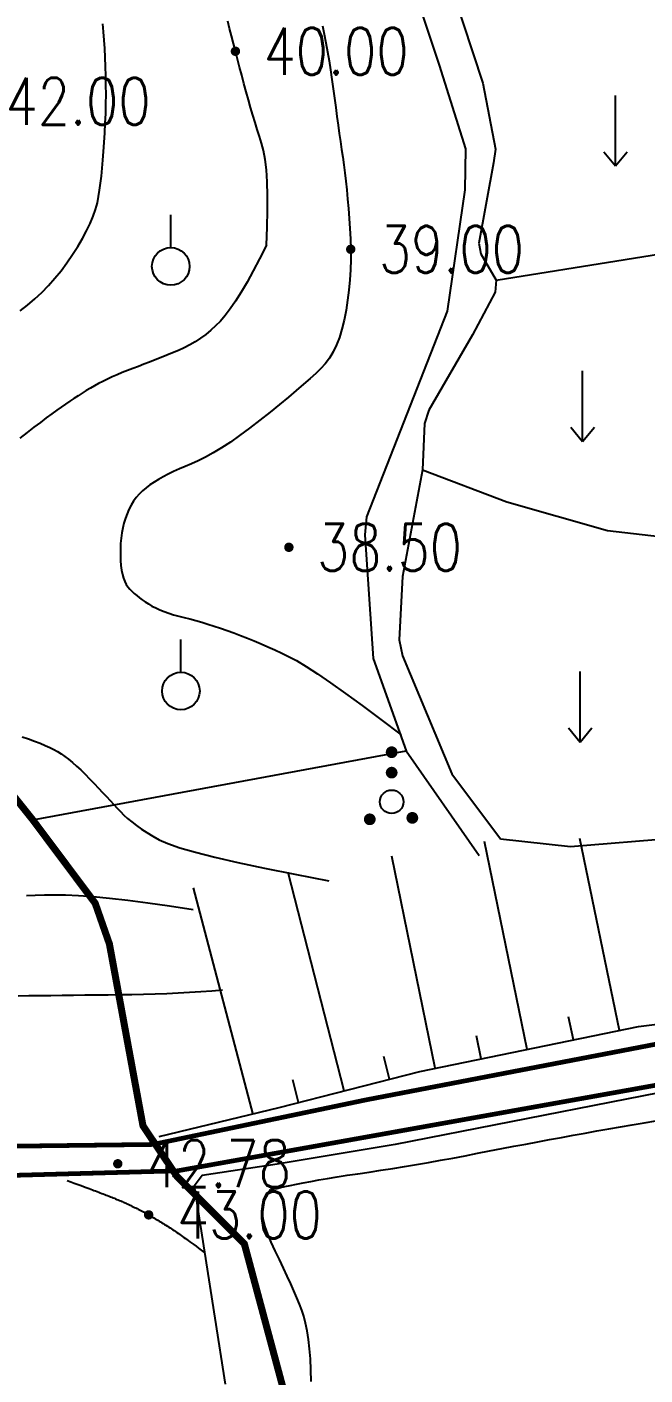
# Model space of a CAD drawing. Extents: x 39624947 to 39626627, y 3418539 to 3418836.
# Drawn here: x 39625611.8 to 39625638.2, y 3418723.9 to 3418781.3 of the extents above; entities that cross this region are included whole.
import ezdxf
from ezdxf.enums import TextEntityAlignment as Align

# ---------------------------------------------------------------- set-up
doc = ezdxf.new("R2010")
doc.units = 0
doc.linetypes.add('X3', pattern=[5, 4, -1])
doc.layers.get('0').update_dxf_attribs({"linetype": 'CONTINUOUS'})
for name, color, linetype in [('DLSS', 4, 'CONTINUOUS'), ('GCD', 7, 'CONTINUOUS'), ('PUB_WALL', 9, 'CONTINUOUS')]:
    doc.layers.add(name, color=color, linetype=linetype)
doc.styles.add('HZ', font='rs.shx', dxfattribs={"width": 0.8, "bigfont": 'hztxt.shx'})

# ---------------------------------------------------------------- blocks, each defined once
blk = doc.blocks.new('GC125')
blk.add_line((0, 0.8), (0, 2.2))
blk.add_circle((0, 0), 0.8)
blk = doc.blocks.new('GC160')
at = {"const_width": 0.25}
for points in [[(1.584, 3.353, 1), (1.834, 3.353, 1)], [(1.584, 2.484, 1), (1.834, 2.484, 1)], [(0.652, 0.496, 1), (0.902, 0.496, 1)], [(2.464, 0.558, 1), (2.714, 0.558, 1)]]:
    blk.add_lwpolyline(points, format="xyb", close=True, dxfattribs=at)
blk.add_circle((1.709, 1.242), 0.5)
blk = doc.blocks.new('GC200')
at = {"linetype": 'Continuous', "const_width": 0.2, "flags": 128}
blk.add_lwpolyline([(-0.1, 0, 1), (0.1, 0, 1)], format="xyb", close=True, dxfattribs=at)
blk = doc.blocks.new('GC120')
for p, q in [((0, 0), (0, 3)), ((-0.5, 0.6), (0, 0)), ((0, 0), (0.5, 0.6))]:
    blk.add_line(p, q)
blk = doc.blocks.new('111133333777777')
at = {"layer": 'PUB_WALL', "color": 252, "ltscale": 0.01}
for p, q in [((39623413.371, 3418730.806, 51.487), (39623411.69, 3418738.988, 51.487)), ((39623409.452, 3418730.001, 51.487), (39623407.633, 3418738.858, 51.487)), ((39623405.534, 3418729.196, 51.487), (39623403.678, 3418738.229, 51.487)), ((39623401.653, 3418728.233, 51.487), (39623399.267, 3418737.528, 51.487)), ((39623397.78, 3418727.232, 51.487), (39623395.235, 3418736.886, 51.487)), ((39623411.412, 3418730.404, 51.487), (39623411.21, 3418731.383, 51.487)), ((39623407.493, 3418729.598, 51.487), (39623407.292, 3418730.578, 51.487)), ((39623403.59, 3418728.73, 51.487), (39623403.341, 3418729.699, 51.487)), ((39623399.715, 3418727.736, 51.487), (39623399.467, 3418728.705, 51.487))]:
    blk.add_line(p, q, dxfattribs=at)
for points, elevation in [([(39623408.304, 3418738.965), (39623411.295, 3418738.646), (39623415.793, 3418739.016), (39623422.955, 3418740.157), (39623436.26, 3418741.478), (39623436.587, 3418741.685), (39623436.719, 3418742.844), (39623436.939, 3418743.09), (39623440.175, 3418744.237), (39623441.114, 3418745.813), (39623441.103, 3418748.602), (39623440.351, 3418751.206), (39623440.378, 3418751.828), (39623440.648, 3418753.025), (39623441.652, 3418755.444), (39623441.563, 3418756.305), (39623441.393, 3418758.047), (39623440.001, 3418762.107), (39623439.109, 3418765.688), (39623439.754, 3418769.029), (39623441.161, 3418775.932)], 51.487), ([(39623387.777, 3418732.287), (39623388.232, 3418732.289), (39623388.697, 3418732.293), (39623389.169, 3418732.299), (39623389.646, 3418732.305), (39623390.128, 3418732.311), (39623390.614, 3418732.317), (39623391.105, 3418732.323), (39623391.601, 3418732.329), (39623392.102, 3418732.335), (39623392.608, 3418732.341), (39623393.112, 3418732.349), (39623393.611, 3418732.363), (39623394.104, 3418732.381), (39623394.591, 3418732.403), (39623395.072, 3418732.431), (39623395.546, 3418732.463), (39623396.015, 3418732.5), (39623396.478, 3418732.541)], 42), ([(39623395.229, 3418735.95), (39623394.223, 3418736.1), (39623393.294, 3418736.23), (39623392.441, 3418736.339), (39623391.664, 3418736.427), (39623390.963, 3418736.494), (39623390.338, 3418736.541), (39623389.79, 3418736.567), (39623389.318, 3418736.572), (39623388.896, 3418736.565), (39623388.5, 3418736.556), (39623388.128, 3418736.544)], 41), ([(39623387.862, 3418761.452), (39623388.179, 3418761.702), (39623388.485, 3418761.967), (39623388.78, 3418762.245), (39623389.064, 3418762.538), (39623389.337, 3418762.845), (39623389.6, 3418763.166), (39623389.851, 3418763.502), (39623390.091, 3418763.851), (39623390.314, 3418764.202), (39623390.513, 3418764.541), (39623390.688, 3418764.868), (39623390.839, 3418765.183), (39623390.965, 3418765.487), (39623391.068, 3418765.778), (39623391.146, 3418766.058), (39623391.2, 3418766.326), (39623391.241, 3418766.597), (39623391.28, 3418766.888), (39623391.317, 3418767.198), (39623391.351, 3418767.528), (39623391.383, 3418767.877), (39623391.412, 3418768.245), (39623391.439, 3418768.633), (39623391.464, 3418769.041), (39623391.485, 3418769.455), (39623391.501, 3418769.866), (39623391.511, 3418770.273), (39623391.515, 3418770.676), (39623391.514, 3418771.075), (39623391.508, 3418771.47), (39623391.496, 3418771.861), (39623391.479, 3418772.248), (39623391.458, 3418772.626), (39623391.434, 3418772.992), (39623391.407, 3418773.346), (39623391.377, 3418773.687)], 41), ([(39623398.342, 3418764.252), (39623398.376, 3418765.026), (39623398.394, 3418765.734), (39623398.394, 3418766.376), (39623398.378, 3418766.953), (39623398.344, 3418767.463), (39623398.293, 3418767.908), (39623398.225, 3418768.287), (39623398.14, 3418768.6), (39623398.046, 3418768.884), (39623397.953, 3418769.178), (39623397.859, 3418769.481), (39623397.765, 3418769.794), (39623397.67, 3418770.116), (39623397.576, 3418770.447), (39623397.482, 3418770.787), (39623397.387, 3418771.137), (39623397.294, 3418771.489), (39623397.202, 3418771.835), (39623397.113, 3418772.176), (39623397.025, 3418772.512), (39623396.94, 3418772.842), (39623396.857, 3418773.168), (39623396.776, 3418773.488), (39623396.697, 3418773.802)], 40), ([(39623410.171, 3418815.101), (39623409.624, 3418801.339), (39623409.284, 3418800.501), (39623407.891, 3418798.444), (39623407.816, 3418797.346), (39623407.801, 3418794.102), (39623407.007, 3418788.906), (39623407.055, 3418784.157), (39623406.613, 3418783.325), (39623404.083, 3418780.393), (39623403.852, 3418779.967), (39623403.623, 3418778.133), (39623405.706, 3418771.918), (39623406.819, 3418768.359), (39623406.793, 3418766.604), (39623406.036, 3418761.443), (39623402.612, 3418752.677), (39623402.539, 3418751.923), (39623402.892, 3418746.646), (39623404.298, 3418742.721), (39623407.399, 3418738.263)], 51.487), ([(39623411.68, 3418815.119), (39623411.196, 3418801.793), (39623411.104, 3418801.15), (39623409.39, 3418799.129), (39623408.851, 3418796.906), (39623408.956, 3418796.536), (39623409.538, 3418795.163), (39623409.581, 3418794.384), (39623408.759, 3418791.141), (39623407.926, 3418787.889), (39623407.657, 3418783.915), (39623407.52, 3418783.444), (39623406.583, 3418781.702), (39623405.161, 3418779.474), (39623405.068, 3418778.996), (39623405.014, 3418777.908), (39623405.194, 3418777.444), (39623405.848, 3418776.376), (39623407.565, 3418771.156), (39623408.104, 3418768.345), (39623408.019, 3418767.755), (39623407.388, 3418764.344)], 51.487), ([(39623408.128, 3418762.77), (39623424.598, 3418765.398), (39623436.38, 3418766.087), (39623439.109, 3418765.688)], 51.487), ([(39623407.388, 3418764.344), (39623407.471, 3418763.879), (39623408.128, 3418762.77), (39623408.084, 3418762.257), (39623407.125, 3418760.435), (39623405.258, 3418757.232), (39623405.078, 3418756.664), (39623404.994, 3418754.679), (39623404.132, 3418750.144), (39623403.992, 3418747.437)], 51.487), ([(39623404.994, 3418754.679), (39623408.577, 3418753.322), (39623412.872, 3418752.107), (39623416.926, 3418751.633), (39623427.682, 3418752.84), (39623432.329, 3418753.457), (39623437.605, 3418753.895), (39623438.262, 3418753.855), (39623440.648, 3418753.025)], 51.487), ([(39623403.992, 3418747.437), (39623404.134, 3418746.761), (39623406.245, 3418741.736), (39623408.304, 3418738.965)], 51.487), ([(39623388.399, 3418739.776), (39623404.298, 3418742.721)], 51.487), ([(39623460.132, 3418715.432), (39623461.653, 3418721.103), (39623461.757, 3418722.334), (39623461.497, 3418722.646), (39623460.307, 3418723.167), (39623458.987, 3418725.251), (39623458.762, 3418725.859), (39623458.755, 3418727.969), (39623458.81, 3418728.446), (39623463.216, 3418729.646), (39623463.536, 3418730.27), (39623463.119, 3418737.17), (39623463.103, 3418738.629), (39623462.637, 3418739.033), (39623459.586, 3418738.129), (39623456.568, 3418736.704), (39623453.984, 3418735.933), (39623445.77, 3418733.817), (39623418.601, 3418728.844), (39623403.833, 3418725.951), (39623398.801, 3418725.108), (39623395.602, 3418724.624), (39623395.275, 3418724.177), (39623396.591, 3418715.739)], 51.487), ([(39623393.773, 3418726.292), (39623398.882, 3418727.522), (39623404.879, 3418729.061), (39623414.187, 3418730.974), (39623423.229, 3418732.095), (39623434.555, 3418734.642), (39623441.023, 3418735.825), (39623449.253, 3418736.763)], 51.487)]:
    blk.add_lwpolyline(points, dxfattribs=dict(at, elevation=elevation))
for points in [[(39623400.729, 3418773.602), (39623400.806, 3418773.238), (39623400.878, 3418772.868), (39623400.948, 3418772.491), (39623401.013, 3418772.106), (39623401.075, 3418771.715), (39623401.134, 3418771.317), (39623401.189, 3418770.913), (39623401.241, 3418770.51), (39623401.293, 3418770.118), (39623401.345, 3418769.738), (39623401.396, 3418769.369), (39623401.446, 3418769.01), (39623401.495, 3418768.664), (39623401.544, 3418768.328), (39623401.593, 3418768.003), (39623401.64, 3418767.676), (39623401.684, 3418767.334), (39623401.726, 3418766.977), (39623401.766, 3418766.604), (39623401.803, 3418766.216), (39623401.838, 3418765.813), (39623401.871, 3418765.394), (39623401.901, 3418764.96), (39623401.924, 3418764.519), (39623401.935, 3418764.08), (39623401.933, 3418763.643), (39623401.918, 3418763.207), (39623401.891, 3418762.772), (39623401.852, 3418762.34), (39623401.799, 3418761.909), (39623401.735, 3418761.48), (39623401.656, 3418761.066), (39623401.562, 3418760.682), (39623401.451, 3418760.327), (39623401.325, 3418760.002), (39623401.183, 3418759.707), (39623401.025, 3418759.44), (39623400.852, 3418759.204), (39623400.662, 3418758.997), (39623400.449, 3418758.794), (39623400.204, 3418758.571), (39623399.927, 3418758.327), (39623399.618, 3418758.062), (39623399.278, 3418757.777), (39623398.905, 3418757.472), (39623398.501, 3418757.146), (39623398.065, 3418756.799), (39623397.624, 3418756.458), (39623397.205, 3418756.147), (39623396.809, 3418755.868), (39623396.435, 3418755.62), (39623396.083, 3418755.403), (39623395.753, 3418755.218), (39623395.445, 3418755.063), (39623395.159, 3418754.94), (39623394.892, 3418754.831), (39623394.637, 3418754.722), (39623394.395, 3418754.611), (39623394.167, 3418754.5), (39623393.951, 3418754.387), (39623393.749, 3418754.274), (39623393.559, 3418754.159), (39623393.383, 3418754.044), (39623393.219, 3418753.923), (39623393.068, 3418753.793), (39623392.928, 3418753.654), (39623392.8, 3418753.505), (39623392.684, 3418753.347), (39623392.581, 3418753.179), (39623392.489, 3418753.002), (39623392.409, 3418752.816), (39623392.34, 3418752.622), (39623392.281, 3418752.42), (39623392.231, 3418752.212), (39623392.191, 3418751.996), (39623392.16, 3418751.774), (39623392.139, 3418751.544), (39623392.128, 3418751.308), (39623392.126, 3418751.064), (39623392.134, 3418750.827), (39623392.151, 3418750.609), (39623392.177, 3418750.41), (39623392.213, 3418750.23), (39623392.257, 3418750.069), (39623392.311, 3418749.927), (39623392.375, 3418749.804), (39623392.447, 3418749.7), (39623392.528, 3418749.607), (39623392.618, 3418749.514), (39623392.715, 3418749.421), (39623392.821, 3418749.33), (39623392.935, 3418749.239), (39623393.056, 3418749.149), (39623393.186, 3418749.06), (39623393.325, 3418748.971), (39623393.473, 3418748.885), (39623393.633, 3418748.803), (39623393.805, 3418748.724), (39623393.99, 3418748.65), (39623394.186, 3418748.579), (39623394.395, 3418748.513), (39623394.616, 3418748.45), (39623394.849, 3418748.392), (39623395.09, 3418748.332), (39623395.339, 3418748.266), (39623395.593, 3418748.194), (39623395.853, 3418748.115), (39623396.12, 3418748.03), (39623396.393, 3418747.938), (39623396.672, 3418747.841), (39623396.957, 3418747.736), (39623397.246, 3418747.627), (39623397.535, 3418747.513), (39623397.826, 3418747.395), (39623398.117, 3418747.272), (39623398.409, 3418747.144), (39623398.702, 3418747.013), (39623398.996, 3418746.876), (39623399.29, 3418746.736), (39623399.623, 3418746.558), (39623400.032, 3418746.312), (39623400.517, 3418745.998), (39623401.078, 3418745.614), (39623401.715, 3418745.163), (39623402.428, 3418744.642), (39623403.217, 3418744.053), (39623404.081, 3418743.395)], [(39623398.342, 3418764.252), (39623398.057, 3418763.678), (39623397.784, 3418763.154), (39623397.523, 3418762.677), (39623397.272, 3418762.249), (39623397.034, 3418761.87), (39623396.806, 3418761.54), (39623396.59, 3418761.257), (39623396.385, 3418761.024), (39623396.183, 3418760.821), (39623395.974, 3418760.632), (39623395.76, 3418760.455), (39623395.539, 3418760.292), (39623395.312, 3418760.142), (39623395.079, 3418760.005), (39623394.84, 3418759.882), (39623394.595, 3418759.771), (39623394.348, 3418759.668), (39623394.102, 3418759.568), (39623393.857, 3418759.469), (39623393.614, 3418759.372), (39623393.372, 3418759.277), (39623393.132, 3418759.184), (39623392.894, 3418759.093), (39623392.656, 3418759.004), (39623392.424, 3418758.916), (39623392.2, 3418758.826), (39623391.983, 3418758.735), (39623391.775, 3418758.642), (39623391.575, 3418758.549), (39623391.383, 3418758.454), (39623391.199, 3418758.359), (39623391.023, 3418758.261), (39623390.85, 3418758.162), (39623390.676, 3418758.058), (39623390.501, 3418757.951), (39623390.325, 3418757.84), (39623390.148, 3418757.725), (39623389.969, 3418757.607), (39623389.789, 3418757.484), (39623389.608, 3418757.358), (39623389.416, 3418757.221), (39623389.204, 3418757.067), (39623388.972, 3418756.895), (39623388.719, 3418756.705), (39623388.446, 3418756.498), (39623388.153, 3418756.274), (39623387.84, 3418756.031)], [(39623387.944, 3418743.319), (39623388.217, 3418743.224), (39623388.472, 3418743.13), (39623388.707, 3418743.038), (39623388.922, 3418742.947), (39623389.119, 3418742.858), (39623389.296, 3418742.769), (39623389.453, 3418742.682), (39623389.604, 3418742.589), (39623389.76, 3418742.481), (39623389.922, 3418742.358), (39623390.09, 3418742.221), (39623390.264, 3418742.069), (39623390.443, 3418741.902), (39623390.628, 3418741.721), (39623390.818, 3418741.525), (39623391.008, 3418741.326), (39623391.19, 3418741.133), (39623391.365, 3418740.948), (39623391.532, 3418740.77), (39623391.692, 3418740.599), (39623391.845, 3418740.435), (39623391.99, 3418740.278), (39623392.128, 3418740.129), (39623392.271, 3418739.982), (39623392.432, 3418739.834), (39623392.612, 3418739.686), (39623392.81, 3418739.537), (39623393.026, 3418739.386), (39623393.26, 3418739.235), (39623393.512, 3418739.083), (39623393.783, 3418738.93), (39623394.141, 3418738.768), (39623394.654, 3418738.59), (39623395.324, 3418738.396), (39623396.149, 3418738.185), (39623397.13, 3418737.959), (39623398.267, 3418737.716), (39623399.559, 3418737.457), (39623401.008, 3418737.182)], [(39623400.255, 3418715.856), (39623400.242, 3418716.355), (39623400.218, 3418716.819), (39623400.184, 3418717.25), (39623400.138, 3418717.648), (39623400.082, 3418718.011), (39623400.015, 3418718.341), (39623399.938, 3418718.636), (39623399.849, 3418718.899), (39623399.749, 3418719.153), (39623399.638, 3418719.424), (39623399.514, 3418719.713), (39623399.378, 3418720.02), (39623399.23, 3418720.344), (39623399.071, 3418720.686), (39623398.899, 3418721.045), (39623398.715, 3418721.422), (39623398.542, 3418721.792), (39623398.401, 3418722.13), (39623398.292, 3418722.436), (39623398.215, 3418722.711), (39623398.171, 3418722.954), (39623398.159, 3418723.166), (39623398.179, 3418723.346), (39623398.232, 3418723.494), (39623398.297, 3418723.618), (39623398.352, 3418723.726), (39623398.4, 3418723.817), (39623398.438, 3418723.891), (39623398.468, 3418723.949), (39623398.49, 3418723.99), (39623398.503, 3418724.015), (39623398.507, 3418724.023), (39623398.525, 3418724.027), (39623398.577, 3418724.038), (39623398.664, 3418724.056), (39623398.786, 3418724.081), (39623398.942, 3418724.114), (39623399.133, 3418724.154), (39623399.36, 3418724.201), (39623399.621, 3418724.256), (39623399.913, 3418724.314), (39623400.232, 3418724.375), (39623400.579, 3418724.438), (39623400.952, 3418724.502), (39623401.354, 3418724.568), (39623401.782, 3418724.636), (39623402.238, 3418724.705), (39623402.721, 3418724.777), (39623403.219, 3418724.851), (39623403.721, 3418724.929), (39623404.226, 3418725.01), (39623404.734, 3418725.095), (39623405.246, 3418725.184), (39623405.762, 3418725.277), (39623406.281, 3418725.373), (39623406.803, 3418725.473), (39623407.326, 3418725.574), (39623407.845, 3418725.675), (39623408.363, 3418725.774), (39623408.877, 3418725.871), (39623409.389, 3418725.968), (39623409.898, 3418726.064), (39623410.404, 3418726.158), (39623410.908, 3418726.252), (39623411.41, 3418726.344), (39623411.913, 3418726.435), (39623412.415, 3418726.526), (39623412.918, 3418726.615), (39623413.42, 3418726.703), (39623413.922, 3418726.789), (39623414.425, 3418726.875), (39623414.927, 3418726.96)], [(39623389.859, 3418724.409), (39623390.014, 3418724.353), (39623390.158, 3418724.302), (39623390.291, 3418724.254), (39623390.413, 3418724.21), (39623390.524, 3418724.17), (39623390.624, 3418724.134), (39623390.713, 3418724.102), (39623390.791, 3418724.073), (39623390.862, 3418724.047), (39623390.933, 3418724.02), (39623391.003, 3418723.994), (39623391.071, 3418723.969), (39623391.139, 3418723.943), (39623391.206, 3418723.918), (39623391.271, 3418723.893), (39623391.336, 3418723.868), (39623391.399, 3418723.844), (39623391.462, 3418723.82), (39623391.523, 3418723.796), (39623391.584, 3418723.772), (39623391.643, 3418723.749), (39623391.702, 3418723.726), (39623391.759, 3418723.703), (39623391.816, 3418723.68), (39623391.871, 3418723.658), (39623391.926, 3418723.635), (39623391.981, 3418723.612), (39623392.036, 3418723.589), (39623392.09, 3418723.567), (39623392.143, 3418723.544), (39623392.196, 3418723.521), (39623392.249, 3418723.498), (39623392.301, 3418723.474), (39623392.354, 3418723.45), (39623392.407, 3418723.426), (39623392.46, 3418723.402), (39623392.513, 3418723.377), (39623392.567, 3418723.351), (39623392.62, 3418723.325), (39623392.674, 3418723.299), (39623392.728, 3418723.272), (39623392.782, 3418723.245), (39623392.836, 3418723.218), (39623392.89, 3418723.19), (39623392.945, 3418723.162), (39623392.999, 3418723.133), (39623393.054, 3418723.104), (39623393.109, 3418723.074), (39623393.164, 3418723.044), (39623393.219, 3418723.014), (39623393.275, 3418722.983), (39623393.331, 3418722.952), (39623393.386, 3418722.92), (39623393.442, 3418722.888), (39623393.498, 3418722.855), (39623393.555, 3418722.822), (39623393.611, 3418722.789), (39623393.668, 3418722.755), (39623393.724, 3418722.721), (39623393.781, 3418722.687), (39623393.838, 3418722.652), (39623393.896, 3418722.616), (39623393.953, 3418722.581), (39623394.011, 3418722.544), (39623394.068, 3418722.508), (39623394.126, 3418722.471), (39623394.184, 3418722.433), (39623394.243, 3418722.395), (39623394.301, 3418722.357), (39623394.36, 3418722.318), (39623394.418, 3418722.279), (39623394.477, 3418722.24), (39623394.536, 3418722.2), (39623394.595, 3418722.159), (39623394.655, 3418722.119), (39623394.714, 3418722.077), (39623394.774, 3418722.036), (39623394.834, 3418721.994), (39623394.894, 3418721.951), (39623394.954, 3418721.908), (39623395.018, 3418721.862), (39623395.09, 3418721.81), (39623395.17, 3418721.751), (39623395.258, 3418721.686), (39623395.353, 3418721.615), (39623395.457, 3418721.538), (39623395.568, 3418721.455), (39623395.687, 3418721.365)]]:
    blk.add_lwpolyline(points, dxfattribs=at)
ref = blk.add_blockref('GC200', (39623397.025, 3418772.512, 40), dxfattribs=at)
ref.add_attrib('height', '40.00', dxfattribs={"layer": 'GCD', "linetype": 'Continuous', "height": 2, "style": 'HZ', "width": 0.8}).set_placement((39623398.225, 3418772.512, 40), align=Align.MIDDLE_LEFT)
ref = blk.add_blockref('GC200', (39623386.041, 3418770.38, 42), dxfattribs=at)
ref.add_attrib('height', '42.00', dxfattribs={"layer": 'GCD', "linetype": 'Continuous', "height": 2, "style": 'HZ', "width": 0.8}).set_placement((39623387.241, 3418770.38, 42), align=Align.MIDDLE_LEFT)
for name, p in [('GC120', (39623413.208, 3418767.627, 51.487)), ('GC125', (39623394.273, 3418763.35, 51.487)), ('GC120', (39623411.808, 3418755.897, 51.487)), ('GC125', (39623394.704, 3418745.264, 51.487)), ('GC120', (39623411.7, 3418743.091, 51.487)), ('GC160', (39623401.968, 3418739.303, 51.487))]:
    blk.add_blockref(name, p, dxfattribs=at)
ref = blk.add_blockref('GC200', (39623401.935, 3418764.08, 39), dxfattribs=at)
ref.add_attrib('height', '39.00', dxfattribs={"layer": 'GCD', "linetype": 'Continuous', "height": 2, "style": 'HZ', "width": 0.8}).set_placement((39623403.135, 3418764.08, 39), align=Align.MIDDLE_LEFT)
ref = blk.add_blockref('GC200', (39623399.301, 3418751.385, 38.5), dxfattribs=at)
ref.add_attrib('height', '38.50', dxfattribs={"layer": 'GCD', "linetype": 'Continuous', "height": 2, "style": 'HZ', "width": 0.8}).set_placement((39623400.501, 3418751.385, 38.5), align=Align.MIDDLE_LEFT)
ref = blk.add_blockref('GC200', (39623392.016, 3418725.128, 42.78), dxfattribs=at)
ref.add_attrib('height', '42.78', dxfattribs={"layer": 'GCD', "linetype": 'Continuous', "height": 2, "style": 'HZ', "width": 0.8}).set_placement((39623393.216, 3418725.128, 42.78), align=Align.MIDDLE_LEFT)
ref = blk.add_blockref('GC200', (39623393.331, 3418722.952, 43), dxfattribs=at)
ref.add_attrib('height', '43.00', dxfattribs={"layer": 'GCD', "linetype": 'Continuous', "height": 2, "style": 'HZ', "width": 0.8}).set_placement((39623394.531, 3418722.952, 43), align=Align.MIDDLE_LEFT)

msp = doc.modelspace()

# ---------------------------------------------------------------- linework, layer by layer
at = {"layer": 'DLSS', "linetype": 'X3', "const_width": 0.3, "elevation": 53.092, "flags": 128}
msp.add_lwpolyline([(39625570.573, 3418580.132), (39625581.225, 3418582.095), (39625587.478, 3418585.136), (39625593.36, 3418589.902), (39625597.101, 3418594.612), (39625605.507, 3418608.2), (39625609.16, 3418618.92), (39625611.529, 3418626.061), (39625614.636, 3418640.624), (39625615.319, 3418645.811), (39625615.529, 3418649.206), (39625615.903, 3418658.992), (39625616.461, 3418663.606), (39625618.311, 3418678.92), (39625619.737, 3418684.684), (39625621.346, 3418689.215), (39625622.67, 3418696.817), (39625623.333, 3418704.855), (39625623.017, 3418710.462), (39625623.206, 3418718.632), (39625623.028, 3418722.319), (39625621.105, 3418729.485), (39625618.236, 3418732.364), (39625616.787, 3418734.519), (39625615.358, 3418742.266), (39625614.753, 3418743.998), (39625612.096, 3418747.552), (39625602.04, 3418760.138), (39625597.042, 3418768.126), (39625591.327, 3418775.982), (39625584.327, 3418782.361), (39625576.688, 3418790.862), (39625570.917, 3418792.791), (39625565.962, 3418795.079), (39625562.839, 3418796.968), (39625559.849, 3418800.309), (39625551.004, 3418817.744), (39625549.184, 3418818.665), (39625537.926, 3418819.847)], dxfattribs=at)
at = {"layer": 'DLSS', "linetype": 'Continuous', "const_width": 0.2, "elevation": 51.487, "flags": 128}
for points in [[(39625721.468, 3418776.839), (39625717.192, 3418772.586), (39625707.865, 3418764.367), (39625698.687, 3418755.976), (39625696.999, 3418754.419), (39625688.721, 3418748.243), (39625686.857, 3418747.592), (39625683.562, 3418746.297), (39625679.821, 3418744.895), (39625672.308, 3418742.587), (39625663.758, 3418740.867), (39625648.527, 3418738.022), (39625618.252, 3418732.603), (39625618.115, 3418732.302)], [(39625549.223, 3418726.368), (39625553.976, 3418726.528), (39625558.922, 3418727.121), (39625571.224, 3418729.476), (39625576.678, 3418730.649), (39625582.081, 3418731.75), (39625588.867, 3418732.603), (39625598.299, 3418733.496), (39625617.203, 3418733.726), (39625626.282, 3418735.625), (39625649.63, 3418740.113), (39625658.837, 3418742.142), (39625672.76, 3418744.191), (39625683.359, 3418747.636), (39625686.33, 3418749.103)], [(39625547.35, 3418724.987), (39625547.844, 3418724.838), (39625549.262, 3418724.737), (39625554.088, 3418725.09), (39625559.143, 3418725.697), (39625571.511, 3418728.064), (39625576.973, 3418729.239), (39625582.315, 3418730.327), (39625589.025, 3418731.171), (39625598.376, 3418732.056), (39625618.252, 3418732.603)]]:
    msp.add_lwpolyline(points, dxfattribs=at)

# ---------------------------------------------------------------- block references
at = {"linetype": 'Continuous'}
msp.add_blockref('111133333777777', (2223.698, 7.776), dxfattribs=at)

doc.saveas('drawing.dxf')
